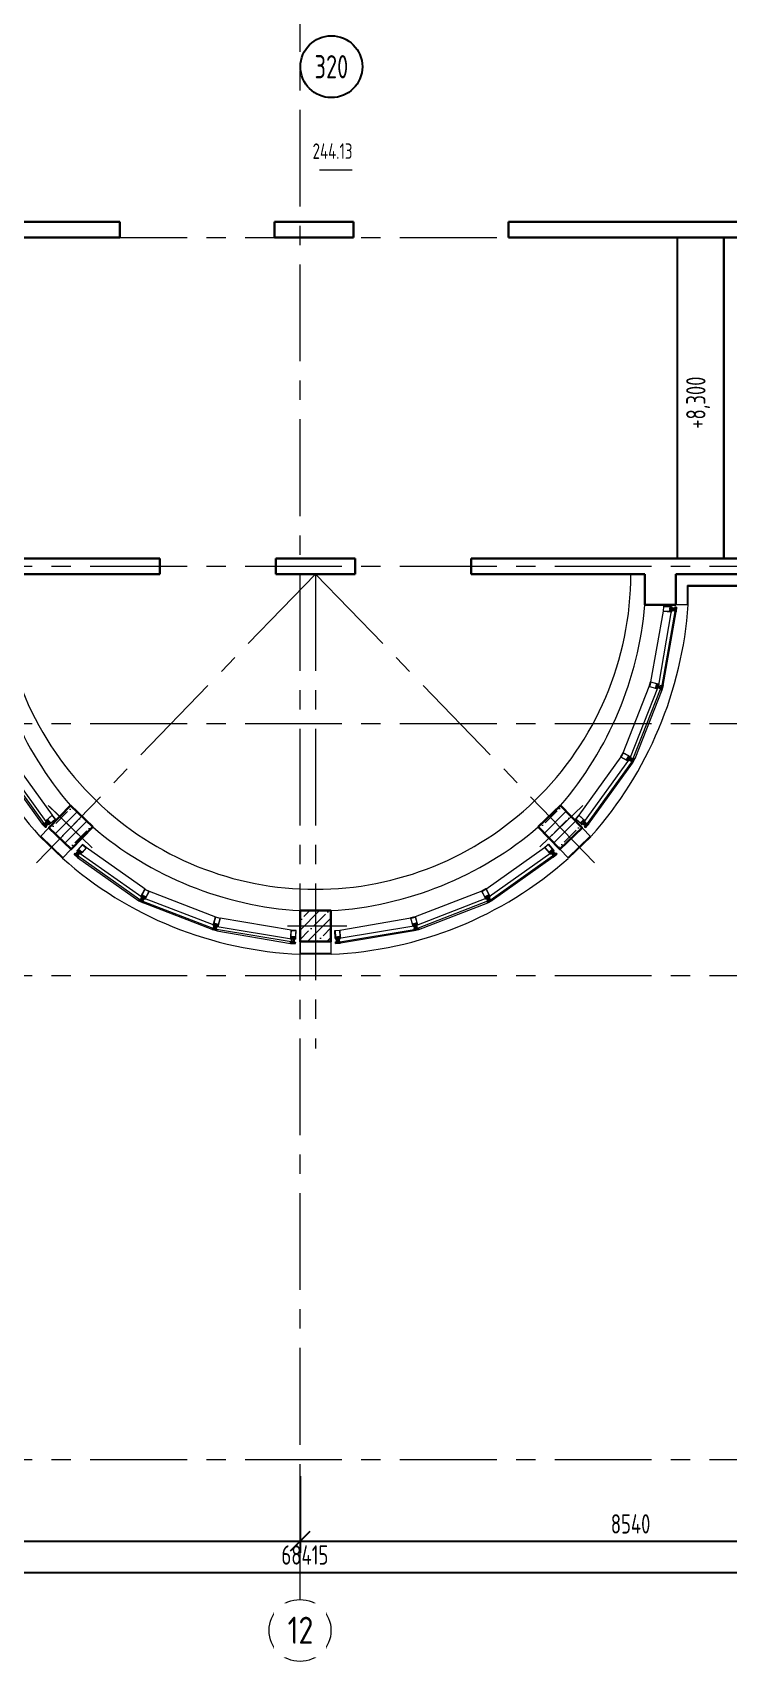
# Model space of a CAD drawing. Header units: millimetres. Extents: x -13407 to 95998, y -2611 to 109495.
# Drawn here: x 30691 to 39678, y -2611 to 18436 of the extents above; entities that cross this region are included whole.
import ezdxf
from ezdxf import colors
from ezdxf.entities.mleader import LeaderData, LeaderLine
from ezdxf.enums import TextEntityAlignment as Align
from ezdxf.math import Vec2, Vec3

# ---------------------------------------------------------------- set-up
doc = ezdxf.new("R2010")
doc.units = ezdxf.units.MM
doc.linetypes.add('CENTER', pattern=[2, 1.25, -0.25, 0.25, -0.25])
for name, color, linetype, lineweight in [('АР_Маркер экспликации', 239, 'Continuous', 13), ('АР_Навесной фасад', 5, 'Continuous', 5), ('АР_Номер помещения', 1, 'Continuous', 25), ('АР_Оси', 193, 'Continuous', 9), ('АР_Оси размеры', 164, 'Continuous', 9), ('АР_Отметки', 250, 'Continuous', 15), ('АР_Перегородки витражные', 152, 'Continuous', 13), ('АР_Перегородки газоблок', 165, 'Continuous', 30), ('АР_Подоконники', 163, 'Continuous', 9), ('АР_Помещения_площадь', 19, 'Continuous', 9), ('АР_Сущ Несущая стена', 202, 'Continuous', 30), ('АР_тонкая линия', 250, 'Continuous', 0), ('АР_Штриховка монолит', 250, 'Continuous', 9)]:
    doc.layers.add(name, color=color, linetype=linetype, lineweight=lineweight)
doc.layers.add('Тонкая', color=7, linetype='Continuous')
doc.layers.add('ТХ_подиум скрыть', color=7, linetype='Continuous')
doc.styles.add('ISOCPEUR', font='isocpeur.ttf', dxfattribs={"width": 0.7})
doc.styles.get("Standard").update_dxf_attribs({"font": 'arial.ttf'})
doc.styles.add('ГОСТ 2.304', font='isocpeur.ttf', dxfattribs={"width": 0.7})
doc.dimstyles.new('СПДС', dxfattribs={"dimscale": 100, "dimtxt": 2.5, "dimasz": 2.5, "dimexe": 1.5, "dimexo": 0, "dimgap": 1, "dimtad": 1, "dimdec": 0, "dimrnd": 1, "dimtxsty": 'ГОСТ 2.304', "dimblk": 'OBLIQUE', "dimcen": 2.5, "dimdle": 1.5, "dimadec": 0, "dimazin": 2, "dimtfac": 0.75, "dimtdec": 0, "dimtmove": 1, "dimatfit": 3, "dimfxl": 1, "dimtolj": 1, "dimarcsym": 1})
pattern_1 = [(335.76716334, (-69115.3163, 318510.941), (0.651582564, 1.447617495), []), (65.76716334, (-69115.3163, 318510.941), (-1.447617495, 0.651582564), [])]

# ---------------------------------------------------------------- blocks, each defined once
blk = doc.blocks.new('_Oblique')
at = {"color": 0, "linetype": 'ByBlock', "lineweight": -2}
blk.add_line((-0.5, -0.5), (0.5, 0.5), dxfattribs=at)
blk = doc.blocks.new('*D330')
at = {"layer": 'АР_Оси размеры', "color": 0, "lineweight": -2, "ltscale": 100, "transparency": 16777216}
for p, q in [((25575, -217), (25575, -1209)), ((34145, -217), (34145, -1209)), ((25425, -1059), (34295, -1059))]:
    blk.add_line(p, q, dxfattribs=at)
at = {"layer": 'АР_Оси размеры', "color": 0, "lineweight": -2, "ltscale": 100, "transparency": 16777216, "xscale": 250, "yscale": 250, "zscale": 250, "rotation": 180}
blk.add_blockref('_Oblique', (25575, -1059), dxfattribs=at)
at = {"layer": 'АР_Оси размеры', "color": 0, "lineweight": -2, "ltscale": 100, "transparency": 16777216, "xscale": 250, "yscale": 250, "zscale": 250}
blk.add_blockref('_Oblique', (34145, -1059), dxfattribs=at)
at = {"layer": 'АР_Оси размеры', "color": 0, "ltscale": 100, "transparency": 16777216, "insert": (29860, -834), "char_height": 250, "attachment_point": 5, "style": 'ГОСТ 2.304'}
blk.add_mtext('\\A1;8570', dxfattribs=at)
blk = doc.blocks.new('*D331')
at = {"layer": 'АР_Оси размеры', "color": 0, "lineweight": -2, "ltscale": 100, "transparency": 16777216}
for p, q in [((34145, -217), (34145, -1209)), ((42685, -485), (42685, -1209)), ((33995, -1059), (42835, -1059))]:
    blk.add_line(p, q, dxfattribs=at)
at = {"layer": 'АР_Оси размеры', "color": 0, "lineweight": -2, "ltscale": 100, "transparency": 16777216, "xscale": 250, "yscale": 250, "zscale": 250, "rotation": 180}
blk.add_blockref('_Oblique', (34145, -1059), dxfattribs=at)
at = {"layer": 'АР_Оси размеры', "color": 0, "lineweight": -2, "ltscale": 100, "transparency": 16777216, "xscale": 250, "yscale": 250, "zscale": 250}
blk.add_blockref('_Oblique', (42685, -1059), dxfattribs=at)
at = {"layer": 'АР_Оси размеры', "color": 0, "ltscale": 100, "transparency": 16777216, "insert": (38415, -834), "char_height": 250, "attachment_point": 5, "style": 'ГОСТ 2.304'}
blk.add_mtext('\\A1;8540', dxfattribs=at)
blk = doc.blocks.new('*D321')
at = {"layer": 'АР_Оси размеры', "color": 0, "lineweight": -2, "ltscale": 100, "transparency": 16777216}
for p, q in [((-150, -1461), (68565, -1461)), ((0, -1786), (0, -1311)), ((68415, -1786), (68415, -1311))]:
    blk.add_line(p, q, dxfattribs=at)
at = {"layer": 'АР_Оси размеры', "color": 0, "lineweight": -2, "ltscale": 100, "transparency": 16777216, "xscale": 250, "yscale": 250, "zscale": 250, "rotation": 180}
blk.add_blockref('_Oblique', (0, -1461), dxfattribs=at)
at = {"layer": 'АР_Оси размеры', "color": 0, "lineweight": -2, "ltscale": 100, "transparency": 16777216, "xscale": 250, "yscale": 250, "zscale": 250}
blk.add_blockref('_Oblique', (68415, -1461), dxfattribs=at)
at = {"layer": 'АР_Оси размеры', "color": 0, "ltscale": 100, "transparency": 16777216, "insert": (34208, -1236), "char_height": 250, "attachment_point": 5, "style": 'ГОСТ 2.304'}
blk.add_mtext('\\A1;68415', dxfattribs=at)
blk = doc.blocks.new('*U45')
at = {"layer": 'АР_Номер помещения', "color": 7}
blk.add_circle((-18270, 7006), 400, dxfattribs=at)
at = {"layer": 'АР_Помещения_площадь', "color": 7}
blk.add_line((-18002, 5669), (-18424, 5669), dxfattribs=at)
at = {"color": 7, "style": 'ISOCPEUR', "width": 0.7, "flags": 1}
blk.add_attdef('КАТЕГОРИЯ', (-499, -2092), '', height=250, dxfattribs=at)
at = {"layer": 'АР_Номер помещения', "color": 7, "style": 'ISOCPEUR', "width": 0.7}
blk.add_attdef('НОМЕР_ПОМЕЩЕНИЯ', text='', height=300, dxfattribs=at).set_placement((-18270, 7006), align=Align.MIDDLE_CENTER)
at = {"layer": 'АР_Помещения_площадь', "color": 7, "style": 'ISOCPEUR', "width": 0.7}
blk.add_attdef('ПЛОЩАДЬ_ПОМЕЩЕНИЯ', text='', height=200, dxfattribs=at).set_placement((-17997, 5915), align=Align.MIDDLE_RIGHT)
at = {"layer": 'АР_Помещения_площадь', "color": 7, "lineweight": 30, "width": 0.7, "flags": 104}
blk.add_attdef('ИМЯ_ПОМЕЩЕНИЯ', text='', height=100, dxfattribs=at).set_placement((158, 1217), align=Align.MIDDLE_CENTER)
blk = doc.blocks.new('стойка витр.')
h = blk.add_hatch()
h.set_pattern_fill('ANSI37', scale=0.5, angle=-69.2328)
h.set_pattern_definition(pattern_1)
edge = h.paths.add_edge_path()
edge.add_line((-23, 14), (-23, 15))
edge.add_arc((-23, 15), 0.427, 20.7605, 72.3)
edge.add_arc((-23, 16), 0.427, 110.764, 252.288, ccw=False)
edge.add_line((-23, 16), (-22, 16))
edge.add_arc((-22, 16), 0.183, 20.749, 110.7854, ccw=False)
edge.add_line((-22, 16), (-22, 16))
edge.add_arc((-22, 16), 0.183, 200.7666, 335.778)
edge.add_line((-22, 16), (-21, 18))
edge.add_arc((-22, 18), 0.637, 344.3928, 381.7249)
edge.add_line((-21, 18), (-23, 22))
edge.add_arc((-23, 22), 0.637, 19.8094, 57.1415)
edge.add_line((-23, 22), (-24, 23))
edge.add_arc((-24, 23), 0.183, 65.7564, 200.7677)
edge.add_line((-25, 23), (-24, 23))
edge.add_arc((-25, 23), 0.183, -69.251, 20.7854, ccw=False)
edge.add_line((-25, 23), (-26, 22))
edge.add_arc((-26, 23), 0.427, 149.2464, 290.7703, ccw=False)
edge.add_arc((-27, 23), 0.427, 329.2344, 380.7738)
edge.add_line((-26, 23), (-27, 24))
edge.add_arc((-27, 24), 0.183, 20.749, 110.7854)
edge.add_line((-27, 24), (-33, 22))
edge.add_arc((-33, 21), 0.306, 107.612, 200.6883)
edge.add_line((-34, 21), (-33, 21))
edge.add_arc((-33, 21), 0.304, 200.7453, 225.8124)
edge.add_line((-33, 21), (-32, 19))
edge.add_arc((-32, 19), 0.305, -108.8628, 45.7814, ccw=False)
edge.add_arc((-29, 28), 9.95, 231.9543, 250.0412, ccw=False)
edge.add_arc((-35, 20), 0.4, 42.3093, 119.225)
edge.add_arc((-35, 20), 0.602, 134.395, 228.6478)
edge.add_arc((-29, 28), 11, 232.0873, 240.8889)
edge.add_arc((-37, 13), 6.09, 40.7589, 60.6144, ccw=False)
edge.add_arc((-33, 17), 0.305, -34.8959, 41.6027, ccw=False)
edge.add_line((-32, 16), (-33, 16))
edge.add_arc((-33, 16), 0.305, 145.1101, 256.4243)
edge.add_line((-33, 15), (-32, 15))
edge.add_arc((-32, 15), 0.305, -34.8899, 76.4243, ccw=False)
edge.add_line((-32, 15), (-32, 14))
edge.add_arc((-32, 14), 0.305, 145.1101, 256.4243)
edge.add_line((-32, 13), (-31, 13))
edge.add_arc((-31, 13), 0.305, -24.2247, 76.4204, ccw=False)
edge.add_line((-31, 13), (-32, 11))
edge.add_arc((-31, 11), 0.305, 155.7711, 290.7403)
edge.add_line((-31, 11), (-23, 14))
edge.add_arc((-23, 14), 0.183, 290.749, 380.749)
edge = h.paths.add_edge_path(flags=16)
edge.add_line((-23, 21), (-22, 19))
edge.add_arc((-23, 18), 0.541, -69.2328, 20.7672, ccw=False)
edge.add_line((-23, 18), (-23, 18))
edge.add_arc((-24, 18), 0.541, 200.7672, 290.7672, ccw=False)
edge.add_line((-24, 18), (-25, 20))
edge.add_arc((-25, 20), 0.541, 110.7672, 200.7672, ccw=False)
edge.add_line((-25, 21), (-24, 21))
edge.add_arc((-24, 21), 0.541, 20.7672, 110.7672, ccw=False)
edge = h.paths.add_edge_path(flags=16)
edge.add_line((-27, 20), (-26, 17))
edge.add_arc((-26, 17), 0.541, -69.2328, 20.7672, ccw=False)
edge.add_line((-26, 16), (-28, 15))
edge.add_arc((-28, 16), 0.541, 200.7672, 290.7672, ccw=False)
edge.add_line((-29, 15), (-30, 19))
edge.add_arc((-30, 19), 0.541, 110.7672, 200.7672, ccw=False)
edge.add_line((-30, 20), (-28, 21))
edge.add_arc((-27, 20), 0.541, 20.7672, 110.7672, ccw=False)
h = blk.add_hatch()
h.set_pattern_fill('ANSI37', scale=0.5, angle=-69.2328)
h.set_pattern_definition([(335.76716334, (-69115.9168, 318510.7132), (0.651582564, 1.447617495), []), (65.76716334, (-69115.9168, 318510.7132), (-1.447617495, 0.651582564), [])])
edge = h.paths.add_edge_path()
edge.add_arc((-61, -46), 0.549, 155.7657, 200.7672)
edge.add_line((-62, -46), (-61, -44))
edge.add_arc((-61, -44), 0.183, 20.7672, 155.7657)
edge.add_line((-61, -44), (-61, -45))
edge.add_arc((-61, -45), 0.183, 200.7672, 290.7672)
edge.add_line((-61, -45), (-59, -44))
edge.add_arc((-60, -44), 0.427, -69.2328, 72.2936)
edge.add_arc((-59, -43), 0.427, 200.7672, 252.2936)
edge.add_line((-60, -43), (-63, -35))
edge.add_arc((-63, -34), 0.305, 110.7672, 200.7672)
edge.add_line((-63, -34), (-61, -33))
edge.add_arc((-60, -34), 0.304, 76.4029, 110.7672)
edge.add_line((-60, -33), (-60, -34))
edge.add_arc((-108, -56), 53, 16.7114, 24.8229)
edge.add_line((-57, -41), (-58, -41))
edge.add_arc((-58, -41), 0.305, 145.1109, 256.4234)
edge.add_line((-58, -42), (-57, -42))
edge.add_arc((-57, -42), 0.305, -34.8891, 76.4234)
edge.add_line((-57, -42), (-57, -43))
edge.add_arc((-57, -43), 0.305, 145.1109, 256.4234)
edge.add_line((-57, -44), (-56, -44))
edge.add_arc((-56, -44), 0.305, -34.8891, 76.4234)
edge.add_line((-56, -44), (-56, -45))
edge.add_arc((-56, -45), 0.305, 145.1109, 256.4234)
edge.add_line((-56, -46), (-55, -46))
edge.add_arc((-56, -46), 0.305, -34.8891, 76.4234)
edge.add_line((-55, -46), (-56, -47))
edge.add_arc((-56, -47), 0.305, 145.1109, 256.4234)
edge.add_line((-56, -47), (-55, -48))
edge.add_arc((-55, -48), 0.305, -34.8891, 76.4234)
edge.add_line((-55, -48), (-55, -49))
edge.add_arc((-55, -49), 0.305, 145.1109, 256.4234)
edge.add_line((-55, -49), (-54, -50))
edge.add_arc((-54, -50), 0.305, -34.8891, 76.4234)
edge.add_line((-54, -50), (-54, -51))
edge.add_arc((-54, -51), 0.305, 145.1109, 256.4234)
edge.add_line((-54, -51), (-53, -51))
edge.add_arc((-53, -52), 0.305, -43.6751, 76.4279)
edge.add_line((-53, -52), (-54, -53))
edge.add_arc((-54, -53), 0.305, 136.3286, 262.7471)
edge.add_arc((-55, -61), 7.99, 59.586, 82.7471)
edge.add_arc((-51, -54), 0.305, 253.291, 419.586)
edge.add_arc((-53, -61), 6.03, 73.291, 110.7672)
edge.add_line((-55, -55), (-55, -55))
edge.add_arc((-55, -55), 0.427, 200.7672, 290.7672)
edge.add_line((-55, -55), (-57, -51))
edge.add_arc((-56, -51), 0.427, 149.2366, 200.7672)
edge.add_arc((-57, -51), 0.427, -30.7634, 40.0143)
edge.add_arc((-57, -51), 0.427, 40.0005, 110.7672)
edge.add_line((-57, -50), (-58, -51))
edge.add_arc((-58, -51), 0.183, 110.7672, 200.7672)
edge.add_line((-58, -51), (-58, -51))
edge.add_arc((-59, -51), 0.183, 245.7686, 380.7672)
edge.add_line((-59, -51), (-60, -51))
edge.add_arc((-60, -50), 0.549, 200.7672, 245.7686)
edge.add_line((-60, -50), (-62, -46))
edge = h.paths.add_edge_path(flags=16)
edge.add_arc((-59, -49), 0.541, 200.7672, 290.7672)
edge.add_line((-61, -47), (-60, -49))
edge.add_arc((-60, -47), 0.541, 110.7672, 200.7672)
edge.add_line((-59, -46), (-60, -46))
edge.add_arc((-59, -46), 0.541, 20.7672, 110.7672)
edge.add_line((-58, -48), (-59, -46))
edge.add_arc((-58, -49), 0.541, -69.2328, 20.7672)
edge.add_line((-59, -50), (-58, -49))
h = blk.add_hatch()
h.set_pattern_fill('ANSI37', scale=0.5, angle=-69.2328)
h.set_pattern_definition(pattern_1)
edge = h.paths.add_edge_path()
edge.add_line((-8, -26), (-7, -27))
edge.add_arc((-8, -27), 0.427, -30.7656, 20.7738, ccw=False)
edge.add_arc((-7, -27), 0.427, 149.2464, 290.7703)
edge.add_line((-7, -28), (-6, -27))
edge.add_arc((-6, -27), 0.183, 290.749, 380.7854)
edge.add_line((-6, -27), (-6, -27))
edge.add_arc((-6, -27), 0.183, 65.7564, 200.7677, ccw=False)
edge.add_line((-5, -27), (-4, -27))
edge.add_arc((-4, -28), 0.637, 19.8094, 57.1415, ccw=False)
edge.add_line((-4, -28), (-2, -31))
edge.add_arc((-3, -32), 0.637, -15.6072, 21.7249, ccw=False)
edge.add_line((-2, -32), (-3, -33))
edge.add_arc((-3, -33), 0.183, 200.7666, 335.778, ccw=False)
edge.add_line((-3, -33), (-3, -33))
edge.add_arc((-3, -33), 0.183, 20.749, 110.7854)
edge.add_line((-3, -33), (-4, -34))
edge.add_arc((-4, -34), 0.427, 110.764, 252.288)
edge.add_arc((-5, -35), 0.427, 20.7605, 72.3, ccw=False)
edge.add_line((-4, -35), (-4, -36))
edge.add_arc((-4, -36), 0.183, -69.251, 20.7854, ccw=False)
edge.add_line((-4, -36), (-11, -38))
edge.add_arc((-11, -38), 0.306, 200.846, 293.9223, ccw=False)
edge.add_line((-11, -38), (-11, -38))
edge.add_arc((-11, -37), 0.304, 175.722, 200.789, ccw=False)
edge.add_line((-11, -37), (-11, -35))
edge.add_arc((-12, -35), 0.305, 355.7529, 510.3972)
edge.add_arc((-3, -40), 9.95, 151.4932, 169.58)
edge.add_arc((-13, -38), 0.4, 282.3093, 359.225, ccw=False)
edge.add_arc((-13, -38), 0.602, 172.8865, 267.1393, ccw=False)
edge.add_arc((-3, -40), 11, 160.6454, 169.447, ccw=False)
edge.add_arc((-19, -34), 6.09, 340.92, 360.7754)
edge.add_arc((-13, -34), 0.305, 359.9316, 436.4302)
edge.add_line((-13, -34), (-14, -34))
edge.add_arc((-14, -33), 0.305, 145.1101, 256.4243, ccw=False)
edge.add_line((-14, -33), (-14, -32))
edge.add_arc((-14, -32), 0.305, 325.1101, 436.4243)
edge.add_line((-14, -32), (-15, -32))
edge.add_arc((-15, -31), 0.305, 145.1101, 256.4243, ccw=False)
edge.add_line((-15, -31), (-14, -30))
edge.add_arc((-15, -30), 0.305, 325.1139, 425.759)
edge.add_line((-15, -30), (-16, -29))
edge.add_arc((-16, -29), 0.305, 110.794, 245.7633, ccw=False)
edge.add_line((-16, -29), (-8, -26))
edge.add_arc((-8, -26), 0.183, 20.7854, 110.7854, ccw=False)
edge = h.paths.add_edge_path(flags=16)
edge.add_line((-3, -31), (-4, -29))
edge.add_arc((-5, -29), 0.541, 20.7672, 110.7672)
edge.add_line((-5, -28), (-6, -29))
edge.add_arc((-6, -29), 0.541, 110.7672, 200.7672)
edge.add_line((-6, -29), (-5, -32))
edge.add_arc((-5, -32), 0.541, 200.7672, 290.7672)
edge.add_line((-5, -32), (-4, -32))
edge.add_arc((-4, -31), 0.541, 290.7672, 380.7672)
edge = h.paths.add_edge_path(flags=16)
edge.add_line((-7, -33), (-8, -29))
edge.add_arc((-9, -30), 0.541, 20.7672, 110.7672)
edge.add_line((-9, -29), (-11, -30))
edge.add_arc((-11, -31), 0.541, 110.7672, 200.7672)
edge.add_line((-11, -31), (-10, -34))
edge.add_arc((-10, -34), 0.541, 200.7672, 290.7672)
edge.add_line((-9, -35), (-7, -34))
edge.add_arc((-7, -33), 0.541, 290.7672, 380.7672)
at = {"lineweight": 0, "ltscale": 100, "transparency": 33554687}
for points in [[(-69, -58), (-90, -2), (-90, -1), (-89, -1), (-89, -1), (-88, -3), (-87, -3), (-87, -3), (-86, -3), (-87, -1), (-87, 0), (-82, 2), (-81, 1), (-80, 1), (-77, 4), (-78, 5), (-90, 0), (-91, -2), (-70, -59), (-68, -60), (-55, -55), (-55, -54), (-59, -54), (-59, -54), (-60, -56), (-65, -58), (-66, -57), (-67, -55), (-67, -55), (-68, -55), (-68, -56), (-67, -58), (-67, -58), (-68, -59)], [(66, 59), (-27, 24), (-26, 22), (-25, 22), (-25, 22), (-25, 23), (-21, 25), (-19, 21), (-19, 21), (-19, 21), (-18, 17), (-22, 16), (-23, 17), (-23, 16), (-23, 16), (-23, 14), (-17, 16), (-16, 17), (-15, 20), (-15, 20), (-17, 24), (-17, 25), (-17, 25), (-14, 27), (-12, 26), (-4, 5), (-5, 4), (-33, -7), (-33, -7), (-32, -8), (-31, -9), (-30, -9), (-30, -9), (-29, -9), (-29, -8), (-28, -9), (-27, -8), (-27, -8), (-26, -8), (-25, -7), (-25, -7), (-25, -7), (-24, -7), (-24, -6), (-23, -7), (-22, -6), (-22, -6), (-21, -6), (-20, -6), (-20, -5), (-20, -5), (-19, -5), (-18, -4), (-18, -5), (-17, -4), (-15, -5), (-15, -6), (-16, -8), (-16, -9), (-16, -8), (-17, -9), (-18, -9), (-18, -9), (-19, -9), (-19, -10), (-20, -10), (-21, -10), (-21, -11), (-21, -10), (-23, -11), (-23, -11), (-23, -11), (-24, -11), (-24, -12), (-25, -12), (-26, -12), (-26, -13), (-26, -12), (-28, -13), (-28, -13), (-28, -13), (-29, -13), (-29, -14), (-30, -15), (-29, -16), (-29, -16), (-1, -6), (0, -6), (8, -28), (8, -29), (4, -31), (3, -30), (3, -29), (2, -25), (2, -25), (-1, -23), (-2, -23), (-8, -25), (-7, -27), (-6, -28), (-6, -27), (-6, -26), (-2, -25), (0, -28), (0, -28), (0, -29), (1, -32), (-4, -34), (-4, -33), (-4, -33), (-5, -34), (-4, -36), (89, -1), (89, 1), (67, 59)], [(64, 56), (85, 0), (11, -28), (-11, 28)]]:
    blk.add_lwpolyline(points, close=True, dxfattribs=at)
for points in [[(-74, -6), (-74, -6), (-75, -6), (-74, -7), (-77, -8, -0.414362), (-77, -8), (-79, -2, -0.414326), (-79, 0), (-77, 0), (-77, -1), (-76, 0), (-76, 0), (-77, 3, 0.551224), (-78, 4), (-80, 1, -0.267349), (-81, 1), (-82, 1, 0.249629), (-83, 1), (-86, -2, 0.827043), (-86, -3), (-82, -2, -0.414326), (-81, -2), (-78, -9, 0.414326), (-77, -10), (-76, -9, -0.082799), (-72, -16), (-68, -26), (-68, -26), (-68, -26), (-65, -35, -0.082799), (-63, -43), (-64, -44, 0.414326), (-65, -45), (-62, -52, -0.414326), (-62, -53), (-66, -55, 0.827043), (-66, -56), (-61, -56, 0.249629), (-61, -55), (-60, -54, -0.267349), (-59, -54), (-56, -54, 0.551224), (-56, -54), (-57, -51), (-57, -50), (-58, -50), (-58, -51), (-59, -52, -0.414326), (-60, -51), (-63, -45, -0.414362), (-63, -45), (-60, -44), (-60, -45), (-60, -45), (-59, -44)], [(-32, -8), (-33, -7, 0.523933), (-33, -7), (-64, -19, 0.414326), (-65, -20), (-64, -21, 0.410627), (-63, -21), (-63, -21, 0.492552), (-63, -21), (-63, -20, -0.441111), (-63, -20), (-61, -19, -0.208057), (-60, -19, -0.000016), (-57, -21, -0.439819), (-56, -22, -0.000016), (-58, -25, -0.208057), (-58, -26), (-60, -27, -0.441111), (-60, -26), (-61, -26, 0.492552), (-61, -26), (-61, -26, 0.410627), (-62, -27), (-61, -28, 0.414326), (-61, -28), (-30, -17, 0.523933), (-29, -16), (-30, -15)]]:
    blk.add_lwpolyline(points, format="xyb", close=True, dxfattribs=at)
at = {"color": 7, "lineweight": 0, "ltscale": 100, "transparency": 33554687}
for points in [[(-74, 3, 0.57795), (-74, 4), (-75, 4, -0.615334), (-75, 4, 0.101403), (-74, 7, 0.887085), (-74, 7, -0.164997), (-77, 5), (-77, 5, 0.414304), (-78, 4), (-76, 1, 0.228696), (-76, 1, -0.319049), (-76, 0, -0.319002), (-76, 0), (-77, -1, -0.4144), (-77, -1), (-78, 0, 0.668339), (-78, 0), (-79, -2, 0.198883), (-79, -2), (-77, -6, 0.198883), (-77, -7), (-75, -7, 0.668339), (-75, -7), (-75, -7, -0.4144), (-75, -7), (-74, -6, -0.710202), (-73, -7, 0.228696), (-73, -7), (-70, -16, 0.414362), (-70, -16), (-67, -15, 0.151171), (-67, -15), (-67, -15, 0.035408), (-70, -8), (-71, -7, -0.527868), (-71, -7), (-70, -6, 0.527868), (-71, -6), (-72, -5, -0.527868), (-72, -5), (-71, -4, 0.527868), (-71, -4), (-72, -4, -0.527868), (-72, -3), (-72, -2, 0.527868), (-72, -2), (-73, -2, -0.527868), (-73, -1), (-73, 0, 0.527868), (-73, 0), (-74, 0, -0.527868), (-74, 1), (-73, 1, 0.527868), (-74, 2), (-74, 2, -0.527868), (-75, 3)], [(-23, 14), (-23, 15, 0.228752), (-23, 15, -0.710164), (-23, 16), (-22, 16, -0.4144), (-22, 16), (-22, 16, 0.66825), (-22, 16), (-21, 18, 0.164348), (-21, 18), (-23, 22, 0.164348), (-23, 22), (-24, 23, 0.66825), (-25, 23), (-24, 23, -0.4144), (-25, 23), (-26, 22, -0.710164), (-26, 23, 0.228752), (-26, 23), (-27, 24, 0.4144), (-27, 24), (-33, 22, 0.430028), (-34, 21), (-33, 21, 0.109814), (-33, 21), (-32, 19, -0.800036), (-32, 18, -0.079083), (-35, 20, 0.348803), (-35, 20, 0.436125), (-35, 19, 0.038423), (-34, 18, -0.086853), (-32, 17, -0.346763), (-32, 16), (-33, 16, 0.527877), (-33, 15), (-32, 15, -0.527877), (-32, 15), (-32, 14, 0.527877), (-32, 13), (-31, 13, -0.469739), (-31, 13), (-32, 11, 0.667984), (-31, 11), (-23, 14, 0.414214)], [(-53, -51, -0.57795), (-53, -52), (-54, -53, 0.615334), (-54, -53, -0.101403), (-51, -54, -0.887085), (-51, -55, 0.164997), (-55, -55), (-55, -55, -0.414304), (-55, -55), (-57, -51, -0.228696), (-57, -51, 0.319049), (-57, -50, 0.319002), (-57, -50), (-58, -51, 0.4144), (-58, -51), (-58, -51, -0.668339), (-59, -51), (-60, -51, -0.198883), (-60, -50), (-62, -46, -0.198883), (-62, -46), (-61, -44, -0.668339), (-61, -44), (-61, -45, 0.4144), (-61, -45), (-59, -44, 0.710202), (-59, -43, -0.228696), (-60, -43), (-63, -35, -0.414362), (-63, -34), (-61, -33, -0.151171), (-60, -33), (-60, -34, -0.035408), (-57, -41), (-58, -41, 0.527868), (-58, -42), (-57, -42, -0.527868), (-57, -42), (-57, -43, 0.527868), (-57, -44), (-56, -44, -0.527868), (-56, -44), (-56, -45, 0.527868), (-56, -46), (-55, -46, -0.527868), (-55, -46), (-56, -47, 0.527868), (-56, -47), (-55, -48, -0.527868), (-55, -48), (-55, -49, 0.527868), (-55, -49), (-54, -50, -0.527868), (-54, -50), (-54, -51, 0.527868), (-54, -51)], [(-8, -26), (-7, -27, -0.228752), (-7, -27, 0.710164), (-7, -28), (-6, -27, 0.4144), (-6, -27), (-6, -27, -0.66825), (-5, -27), (-4, -27, -0.164348), (-4, -28), (-2, -31, -0.164348), (-2, -32), (-3, -33, -0.66825), (-3, -33), (-3, -33, 0.4144), (-3, -33), (-4, -34, 0.710164), (-4, -34, -0.228752), (-4, -35), (-4, -36, -0.4144), (-4, -36), (-11, -38, -0.430028), (-11, -38), (-11, -38, -0.109814), (-11, -37), (-11, -35, 0.800036), (-12, -35, 0.079083), (-13, -38, -0.348803), (-13, -38, -0.436125), (-14, -38, -0.038423), (-13, -36, 0.086853), (-13, -34, 0.346763), (-13, -34), (-14, -34, -0.527877), (-14, -33), (-14, -32, 0.527877), (-14, -32), (-15, -32, -0.527877), (-15, -31), (-14, -30, 0.469739), (-15, -30), (-16, -29, -0.667984), (-16, -29), (-8, -26, -0.414214)]]:
    blk.add_lwpolyline(points, format="xyb", close=True, dxfattribs=at)
for points in [[(-72, 0), (-73, 0)], [(-27, 24), (-27, 24)], [(-23, 14), (-23, 14)]]:
    blk.add_lwpolyline(points, dxfattribs=at)
blk.add_lwpolyline([(-73, 0), (-55, -48), (-54, -48), (-72, 0)], close=True)
at = {"lineweight": 0, "ltscale": 100, "transparency": 33554687}
for points in [[(-70, -6), (-69, -6), (-31, 9), (-31, 9), (-31, 11)], [(-56, -42), (-56, -41), (-17, -27), (-17, -27), (-16, -29)]]:
    blk.add_lwpolyline(points, dxfattribs=at)
at = {"color": 7}
for points in [[(-27, 20), (-26, 17, -0.414214), (-26, 16), (-28, 15, -0.414214), (-29, 15), (-30, 19, -0.414214), (-30, 20), (-28, 21, -0.414214)], [(-23, 21), (-22, 19, -0.414214), (-23, 18), (-23, 18, -0.414214), (-24, 18), (-25, 20, -0.414214), (-25, 21), (-24, 21, -0.414214)], [(-75, -2), (-74, -4, -0.414214), (-75, -5), (-76, -5, -0.414214), (-77, -5), (-78, -3, -0.414214), (-77, -2), (-76, -2, -0.414214)], [(-58, -48), (-59, -46, 0.414214), (-59, -46), (-60, -46, 0.414214), (-61, -47), (-60, -49, 0.414214), (-59, -50), (-58, -49, 0.414214)], [(-7, -33), (-8, -29, 0.414214), (-9, -29), (-11, -30, 0.414214), (-11, -31), (-10, -34, 0.414214), (-9, -35), (-7, -34, 0.414214)], [(-3, -31), (-4, -29, 0.414214), (-5, -28), (-6, -29, 0.414214), (-6, -29), (-5, -32, 0.414214), (-5, -32), (-4, -32, 0.414214)]]:
    blk.add_lwpolyline(points, format="xyb", close=True, dxfattribs=at)
at = {"color": 7, "lineweight": 0, "ltscale": 100, "transparency": 33554687}
blk.add_arc((-33, 21), 0.305, 110.7562, 200.7779, dxfattribs=at)
blk = doc.blocks.new('A$Ccadbda81')
at = {"layer": 'АР_Перегородки витражные', "color": 5}
for p, q in [((89, -1005), (-114, -61)), ((-95, -53), (104, -1006)), ((145, -997), (-54, -43)), ((55, -46), (251, -953)), ((163, -1037), (546, -1918)), ((636, -1855), (270, -1012)), ((108, -1064), (489, -1941)), ((508, -1935), (124, -1053)), ((1113, -2760), (520, -1993)), ((533, -1980), (1130, -2751)), ((1163, -2725), (567, -1955)), ((666, -1908), (1236, -2643))]:
    blk.add_line(p, q, dxfattribs=at)
at = {"layer": 'АР_Перегородки витражные', "xscale": -1}
for p, rotation in [((-31, -22), 206.0439613467204), ((1196, -2723), 244.0437384224219)]:
    blk.add_blockref('стойка витр.', p, dxfattribs=dict(at, rotation=rotation))
at = {"layer": 'АР_Перегородки витражные'}
for p, rotation in [((181, -1008), 357.0718620546067), ((579, -1924), 9.301548555461455)]:
    blk.add_blockref('стойка витр.', p, dxfattribs=dict(at, rotation=rotation))
blk = doc.blocks.new('A$C81a96c4f')
at = {"layer": 'АР_Штриховка монолит', "ltscale": 100}
h = blk.add_hatch(dxfattribs=at)
h.set_pattern_fill('ANSI35', color=256, scale=700)
h.set_pattern_definition([(45, (-977645.9, 95082.39), (-123.743687, 123.743687), []), (45, (-977522.15, 95082.39), (-123.743687, 123.743687), [218.75, -43.75, 0, -43.75])])
h.paths.add_polyline_path([(-3166, -2990), (-3443, -3278), (-3156, -3556), (-2878, -3268)])
h = blk.add_hatch(dxfattribs=at)
h.set_pattern_fill('ANSI35', color=256, scale=700)
h.set_pattern_definition([(45, (-971324.91, 95091.84), (-123.743687, 123.743687), []), (45, (-971201.17, 95091.84), (-123.743687, 123.743687), [218.75, -43.75, 0, -43.75])])
h.paths.add_polyline_path([(3166, -2990), (2878, -3268), (3156, -3556), (3443, -3278)])
h = blk.add_hatch(dxfattribs=at)
h.set_pattern_fill('ANSI35', color=256, scale=700)
h.set_pattern_definition([(45, (177458.83, -66645.68), (-123.74369, 123.74369), []), (45, (177582.58, -66645.68), (-123.74369, 123.74369), [218.75, -43.75, 0, -43.75])])
h.paths.add_polyline_path([(200, -4350), (-200, -4350), (-200, -4750), (200, -4750)])
at = {"layer": 'АР_Сущ Несущая стена', "ltscale": 100}
for points in [[(-2878, -3268), (-3166, -2990), (-3443, -3278), (-3156, -3556)], [(2878, -3268), (3166, -2990), (3443, -3278), (3156, -3556)], [(-200, -4350), (200, -4350), (200, -4750), (-200, -4750)]]:
    blk.add_lwpolyline(points, close=True, dxfattribs=at)
blk = doc.blocks.new('_DotSmall')
at = {"color": 0, "linetype": 'ByBlock', "const_width": 0.5}
blk.add_lwpolyline([(-0.0625, 0, 1), (0.0625, 0, 1)], format="xyb", close=True, dxfattribs=at)

msp = doc.modelspace()

# ---------------------------------------------------------------- linework, layer by layer
at = {"layer": 'АР_Навесной фасад', "ltscale": 100}
for p, q in [((47385, 11290), (39149.7, 11290)), ((47375, 11280), (39159.7, 11280)), ((39159.7, 11040), (38999.7, 11040)), ((30788.8, 8045.4), (30900, 8160.5)), ((31187.7, 7882.6), (31076.6, 7767.5)), ((34145, 6687.8), (34145, 6527.8))]:
    msp.add_line(p, q, dxfattribs=at)
at = {"layer": 'АР_Навесной фасад', "color": 18, "ltscale": 100, "true_color": 0x000000}
for points in [[(39149.7, 11040), (39149.7, 11290)], [(39159.7, 11040), (39159.7, 11280)], [(30788.8, 8045.4), (31076.6, 7767.5)], [(30795.8, 8052.6), (31083.5, 7774.7)], [(30901.5, 8162.1), (30845.9, 8104.5)], [(37894.2, 8052.6), (37606.5, 7774.7)], [(37901.1, 8045.4), (37613.4, 7767.5)], [(37788.5, 8162.1), (37901.1, 8045.4)], [(31189.2, 7884.2), (31133.5, 7826.5)], [(37500.8, 7884.2), (37613.4, 7767.5)], [(34145, 6690), (34145, 6609.8)], [(34145, 6690), (34145, 6609.8)], [(34545, 6537.8), (34145, 6537.8)], [(34545, 6527.8), (34145, 6527.8)], [(34545, 6690), (34545, 6527.7)]]:
    msp.add_lwpolyline(points, dxfattribs=at)
at = {"layer": 'АР_Оси', "linetype": 'CENTER', "ltscale": 1000}
for p, q in [((34145, -1811.3), (34145, 32496.2)), ((-12563.8, 15790), (71033.4, 15790)), ((-12563.8, 11540), (71033.4, 11540)), ((34345, 11440), (30739.7, 7706.6)), ((34345, 11440), (34345, 5307.9)), ((34345, 11440), (37950.3, 7706.6)), ((-12563.8, 9510), (71033.4, 9510)), ((30892.2, 8449), (31445.8, 7914.4)), ((30907.5, 8434.3), (31461.1, 7899.7)), ((37797.7, 8449), (37244.1, 7914.4)), ((37797.8, 8449), (37244.2, 7914.4)), ((34751, 6890), (33981.4, 6890)), ((34751, 6890), (33981.4, 6890)), ((-12563.8, 6250), (71033.4, 6250)), ((-12563.8, 0), (71033.4, 0))]:
    msp.add_line(p, q, dxfattribs=at)
at = {"layer": 'АР_Оси', "ltscale": 0.5}
msp.add_circle((34145, -2211.3), 400, dxfattribs=at)
at = {"layer": 'АР_Перегородки газоблок', "ltscale": 100}
msp.add_lwpolyline([(39618.4, 11640), (39618.4, 15790)], dxfattribs=at)
at = {"layer": 'АР_Подоконники', "ltscale": 100}
for start, end in [(179.99375, 225.99937), (179.99375, 225.99937), (314.00806, 0.00625), (314.00806, 0.00625), (225.99937, 270.00516), (225.99937, 270.00516), (270.00516, 314.00806), (270.00516, 314.00806)]:
    msp.add_arc((34344.6, 11439.6), 4073.8, start, end, dxfattribs=at)
at = {"layer": 'АР_Сущ Несущая стена', "ltscale": 100}
for p, q in [((26120, 15990), (31817, 15990)), ((26120, 15790), (31817, 15790)), ((31817, 15990), (31817, 15790)), ((33817, 15990), (34837, 15990)), ((33817, 15990), (33817, 15790)), ((33817, 15790), (34837, 15790)), ((34837, 15990), (34837, 15790)), ((36837, 15990), (40238.4, 15990)), ((36837, 15990), (36837, 15790)), ((36837, 15790), (40238.4, 15790.1)), ((21120, 11640), (32333, 11640)), ((32333, 11440), (32333, 11640)), ((33833, 11640), (34857, 11640)), ((33833, 11440), (33833, 11640)), ((34857, 11440), (34857, 11640)), ((36357, 11640), (47535, 11640)), ((36357, 11440), (36357, 11640)), ((30089.6, 11440), (32333, 11440)), ((33833, 11440), (34857, 11440)), ((36357, 11440), (38599.7, 11440)), ((38999.7, 11440), (47535, 11440))]:
    msp.add_line(p, q, dxfattribs=at)
for points in [[(38599.7, 11040), (38599.7, 11440)], [(38999.7, 11040), (38999.7, 11440)], [(38999.7, 11040), (38599.7, 11040)]]:
    msp.add_lwpolyline(points, dxfattribs=at)
for points in [[(31467.1, 8171.9), (31179.4, 8449.8), (30901.5, 8162.1), (31189.3, 7884.2)], [(37222.9, 8171.9), (37510.7, 8449.8), (37788.5, 8162.1), (37500.8, 7884.2)], [(34145, 7090), (34545, 7090), (34545, 6690), (34145, 6690)]]:
    msp.add_lwpolyline(points, close=True, dxfattribs=at)
at = {"layer": 'АР_тонкая линия', "color": 18, "ltscale": 100, "true_color": 0x000000}
for centre, radius, start, end in [((34351.3, 11308.8), 4831.5, 183.18991, 222.41054), ((34646.3, 11432.8), 4573.6, 184.92731, 220.70928), ((34044.6, 11431.1), 4571.9, 319.29945, 355.09205), ((34127.9, 11392.5), 5044.1, 318.50213, 355.99241), ((34419.5, 11624.5), 4542.9, 229.46472, 266.535), ((34270.4, 11624.5), 4542.8, 273.46461, 310.53518), ((34345, 11439.9), 4916.2, 228.33129, 267.66871), ((34343.5, 11438.3), 4914.7, 272.38941, 311.61489)]:
    msp.add_arc(centre, radius, start, end, dxfattribs=at)
at = {"layer": 'ТХ_подиум скрыть'}
msp.add_lwpolyline([(39018.4, 11640), (39618.4, 11640), (39618.4, 15790), (39018.4, 15790)], close=True, dxfattribs=at)

# ---------------------------------------------------------------- block references
at = {"ltscale": 100, "rotation": 357.9999999999999}
msp.add_blockref('A$Ccadbda81', (29801, 11006.7), dxfattribs=at)
at = {"ltscale": 100, "xscale": -1}
for p, rotation in [((38888.9, 11006.7), 1.999999999999993), ((34077.6, 6783.4), 272.4330061418909)]:
    msp.add_blockref('A$Ccadbda81', p, dxfattribs=dict(at, rotation=rotation))
at = {"layer": 'АР_Маркер экспликации', "color": 7}
ref = msp.add_blockref('*U45', (52820.5, 10989.2), dxfattribs=at)
ref.add_attrib('НОМЕР_ПОМЕЩЕНИЯ', '320', dxfattribs={"layer": 'АР_Номер помещения', "color": 7, "height": 300, "style": 'ISOCPEUR', "width": 0.7}).set_placement((34550.5, 17995), align=Align.MIDDLE_CENTER)
ref.add_attrib('ПЛОЩАДЬ_ПОМЕЩЕНИЯ', '244.13', dxfattribs={"layer": 'АР_Помещения_площадь', "color": 7, "height": 200, "style": 'ISOCPEUR', "width": 0.7}).set_placement((34823.4, 16904.4), align=Align.MIDDLE_RIGHT)
at = {"layer": 'АР_тонкая линия', "color": 18, "ltscale": 100, "true_color": 0x000000, "rotation": 87.56699385810907}
msp.add_blockref('A$Ccadbda81', (34611.9, 6785.1), dxfattribs=at)
at = {"layer": 'Тонкая', "ltscale": 100}
msp.add_blockref('A$C81a96c4f', (34345, 11440), dxfattribs=at)

# ---------------------------------------------------------------- dimensions: what is measured, and where the dimension line sits
at = {"layer": 'АР_Оси размеры', "ltscale": 100}
for base, p1, p2, picture, middle in [((34145, -1058.6), (25575, -216.8), (34145, -216.8), '*D330', (29860, -833.6)), ((42685, -1058.6), (34145, -216.8), (42685, -484.7), '*D331', (38415, -833.6))]:
    dim = msp.add_linear_dim(base=base, p1=p1, p2=p2, dimstyle='СПДС', dxfattribs=at)
    dim.commit()
    dim.dimension.update_dxf_attribs({"geometry": picture, "text_midpoint": middle})

# ---------------------------------------------------------------- leaders
at = {"layer": 'АР_Отметки'}
ml = msp.add_multileader_mtext('Standard', dxfattribs=at)
ml.set_content('+6,300', color=256, style='ISOCPEUR')
ml.set_leader_properties(color=256, linetype='Continuous', lineweight=-1)
ml.set_arrow_properties(name='DOTSMALL')
ml.build(insert=Vec2(0, 0))
ml.multileader.update_dxf_attribs({"has_text_frame": 1, "text_left_attachment_type": 4, "text_right_attachment_type": 4, "dogleg_length": 100, "arrow_head_size": 180})
ctx = ml.context
ctx.base_point, ctx.char_height, ctx.arrow_head_size, ctx.landing_gap_size, ctx.plane_origin = Vec3(55928.2, 71412.1), 250, 180, 50, Vec3(64272, 69171.2)
ctx.left_attachment, ctx.right_attachment = 4, 4
notes = []
notes.append((ctx, [(0, (0, 0, 0), (0, 0), (1, 0), 1, [])]))
ctx.mtext.insert, ctx.mtext.width, ctx.mtext.line_spacing_style, ctx.mtext.flow_direction = Vec3(55978.2, 71745.5), 852.697, 2, 5
ml = msp.add_multileader_mtext('Standard', dxfattribs=at)
ml.set_content('Л.5', color=256, style='ISOCPEUR')
ml.set_leader_properties(color=256, linetype='Continuous', lineweight=-1)
ml.set_arrow_properties(name='DOTSMALL')
ml.build(insert=Vec2(0, 0))
ml.multileader.update_dxf_attribs({"has_text_frame": 1, "text_left_attachment_type": 4, "text_right_attachment_type": 4, "dogleg_length": 100, "arrow_head_size": 180})
ctx = ml.context
ctx.base_point, ctx.char_height, ctx.arrow_head_size, ctx.landing_gap_size, ctx.plane_origin = Vec3(54025.8, 70799.7), 250, 180, 50, Vec3(79808.7, 57079.1)
ctx.left_attachment, ctx.right_attachment = 4, 4
notes.append((ctx, [(0, (0, 0, 0), (0, 0), (1, 0), 1, [])]))
ctx.mtext.insert, ctx.mtext.width, ctx.mtext.line_spacing_style, ctx.mtext.flow_direction = Vec3(54075.8, 71133), 852.697, 2, 5
ml = msp.add_multileader_mtext('Standard', dxfattribs=at)
ml.set_content('+8,400', color=256, style='ISOCPEUR')
ml.set_leader_properties(color=256, linetype='Continuous', lineweight=-1)
ml.set_arrow_properties(name='DOTSMALL')
ml.build(insert=Vec2(0, 0))
ml.multileader.update_dxf_attribs({"has_text_frame": 1, "text_left_attachment_type": 4, "text_right_attachment_type": 4, "dogleg_length": 100, "arrow_head_size": 180})
ctx = ml.context
ctx.base_point, ctx.char_height, ctx.arrow_head_size, ctx.landing_gap_size, ctx.plane_origin = Vec3(54891.2, 65329.2), 250, 180, 50, Vec3(59135.3, 70680.7)
ctx.left_attachment, ctx.right_attachment = 4, 4
notes.append((ctx, [(0, (0, 0, 0), (0, 0), (1, 0), 1, [])]))
ctx.mtext.insert, ctx.mtext.width, ctx.mtext.line_spacing_style, ctx.mtext.flow_direction = Vec3(54941.2, 65662.5), 852.697, 2, 5
ml = msp.add_multileader_mtext('Standard', dxfattribs=at)
ml.set_content('+5,900', color=256, style='ISOCPEUR')
ml.set_leader_properties(color=256, linetype='Continuous', lineweight=-1)
ml.set_arrow_properties(name='DOTSMALL')
ml.build(insert=Vec2(0, 0))
ml.multileader.update_dxf_attribs({"has_text_frame": 1, "text_left_attachment_type": 4, "text_right_attachment_type": 4, "dogleg_length": 100, "arrow_head_size": 180})
ctx = ml.context
ctx.base_point, ctx.char_height, ctx.arrow_head_size, ctx.landing_gap_size, ctx.plane_origin = Vec3(54567.6, 26674.1), 250, 180, 50, Vec3(53756.6, 25885.5)
ctx.left_attachment, ctx.right_attachment = 4, 4
notes.append((ctx, [(0, (0, 0, 0), (0, 0), (1, 0), 1, [])]))
ctx.mtext.insert, ctx.mtext.width, ctx.mtext.line_spacing_style, ctx.mtext.flow_direction = Vec3(54617.6, 27007.4), 852.697, 2, 5
ml = msp.add_multileader_mtext('Standard', dxfattribs=at)
ml.set_content('Л.1', color=256, style='ISOCPEUR')
ml.set_leader_properties(color=256, linetype='Continuous', lineweight=-1)
ml.set_arrow_properties(name='DOTSMALL')
ml.build(insert=Vec2(0, 0))
ml.multileader.update_dxf_attribs({"has_text_frame": 1, "text_left_attachment_type": 4, "text_right_attachment_type": 4, "dogleg_length": 100, "arrow_head_size": 180})
ctx = ml.context
ctx.base_point, ctx.char_height, ctx.arrow_head_size, ctx.landing_gap_size, ctx.plane_origin = Vec3(51854.7, 25716.1, 0), 250, 180, 50, Vec3(77176.9, 13681.2, 0)
ctx.left_attachment, ctx.right_attachment = 4, 4
notes.append((ctx, [(0, (0, 0, 0), (0, 0), (1, 0), 1, [])]))
ctx.mtext.insert, ctx.mtext.width, ctx.mtext.defined_height, ctx.mtext.line_spacing_style, ctx.mtext.flow_direction = Vec3(51904.7, 26049.5, 0), 852.697, 406.6, 2, 5
ml = msp.add_multileader_mtext('Standard', dxfattribs=at)
ml.set_content('+7,850', color=256, style='ISOCPEUR')
ml.set_leader_properties(color=256, linetype='Continuous', lineweight=-1)
ml.set_arrow_properties(name='DOTSMALL')
ml.build(insert=Vec2(0, 0))
ml.multileader.update_dxf_attribs({"has_text_frame": 1, "text_left_attachment_type": 4, "text_right_attachment_type": 4, "dogleg_length": 100, "arrow_head_size": 180})
ctx = ml.context
ctx.base_point, ctx.char_height, ctx.arrow_head_size, ctx.landing_gap_size, ctx.plane_origin = Vec3(51777.9, 20811.8), 250, 180, 50, Vec3(53698.5, 18401.8)
ctx.left_attachment, ctx.right_attachment = 4, 4
notes.append((ctx, [(0, (0, 0, 0), (0, 0), (1, 0), 1, [])]))
ctx.mtext.insert, ctx.mtext.width, ctx.mtext.line_spacing_style, ctx.mtext.flow_direction = Vec3(51827.9, 21145.2), 555.243, 2, 5
ml = msp.add_multileader_mtext('Standard', dxfattribs=at)
ml.set_content('+8,300', color=256, style='ISOCPEUR')
ml.set_leader_properties(color=256, linetype='Continuous', lineweight=-1)
ml.set_arrow_properties(name='DOTSMALL')
ml.build(insert=Vec2(0, 0))
ml.multileader.update_dxf_attribs({"has_text_frame": 1, "text_left_attachment_type": 4, "text_right_attachment_type": 4, "dogleg_length": 100, "arrow_head_size": 180})
ctx = ml.context
ctx.base_point, ctx.char_height, ctx.arrow_head_size, ctx.landing_gap_size, ctx.plane_origin, ctx.plane_x_axis, ctx.plane_y_axis = Vec3(39466.4, 13267.6), 250, 180, 50, Vec3(49444.6, 37736.6), Vec3(0, 1), Vec3(-1, 0)
ctx.left_attachment, ctx.right_attachment = 4, 4
notes.append((ctx, [(0, (0, 0, 0), (0, 0), (1, 0), 1, [])]))
ctx.mtext.insert, ctx.mtext.text_direction, ctx.mtext.rotation, ctx.mtext.width, ctx.mtext.line_spacing_style, ctx.mtext.flow_direction = Vec3(39133, 13317.6), Vec3(0, 1), 1.5707963, 852.697, 2, 5
ml = msp.add_multileader_mtext('Standard', dxfattribs=at)
ml.set_content('+8,000', color=256, style='ISOCPEUR')
ml.set_leader_properties(color=256, linetype='Continuous', lineweight=-1)
ml.set_arrow_properties(name='DOTSMALL')
ml.build(insert=Vec2(0, 0))
ml.multileader.update_dxf_attribs({"has_text_frame": 1, "text_left_attachment_type": 4, "text_right_attachment_type": 4, "dogleg_length": 100, "arrow_head_size": 180})
ctx = ml.context
ctx.base_point, ctx.char_height, ctx.arrow_head_size, ctx.landing_gap_size, ctx.plane_origin = Vec3(59372.3, 3394.4), 250, 180, 50, Vec3(84258.2, -8930.1)
ctx.left_attachment, ctx.right_attachment = 4, 4
notes.append((ctx, [(0, (0, 0, 0), (0, 0), (1, 0), 1, [])]))
ctx.mtext.insert, ctx.mtext.rotation, ctx.mtext.width, ctx.mtext.line_spacing_style, ctx.mtext.flow_direction = Vec3(59422.3, 3727.7), 6.2831853, 852.697, 2, 5
for ctx, leaders in notes:
    for number, flags, end, landing, length, lines in leaders:
        leader = LeaderData()
        leader.index, (leader.has_last_leader_line, leader.has_dogleg_vector, leader.attachment_direction) = number, flags
        leader.last_leader_point, leader.dogleg_vector, leader.dogleg_length = Vec3(end), Vec3(landing), length
        for number, points, colour, breaks in lines:
            line = LeaderLine()
            line.index, line.vertices, line.color, line.breaks = number, Vec3.list(points), colors.encode_raw_color(colour), breaks
            leader.lines.append(line)
        ctx.leaders.append(leader)

# ---------------------------------------------------------------- next in the draw order: texts
at = {"layer": 'АР_Оси', "insert": (33985.5, -2033.5), "char_height": 350, "width": 318.218, "attachment_point": 1, "line_spacing_factor": 1.149209, "style": 'ГОСТ 2.304', "bg_fill": 2}
msp.add_mtext('{\\W0.8;12}', dxfattribs=at)

# ---------------------------------------------------------------- next in the draw order: dimensions: what is measured, and where the dimension line sits
at = {"layer": 'АР_Оси размеры', "ltscale": 100}
dim = msp.add_linear_dim(base=(68415, -1460.7), p1=(0, -1786.3), p2=(68415, -1786.3), dimstyle='СПДС', dxfattribs=at)
dim.commit()
dim.dimension.update_dxf_attribs({"geometry": '*D321', "text_midpoint": (34207.5, -1235.7)})

doc.saveas('drawing.dxf')
